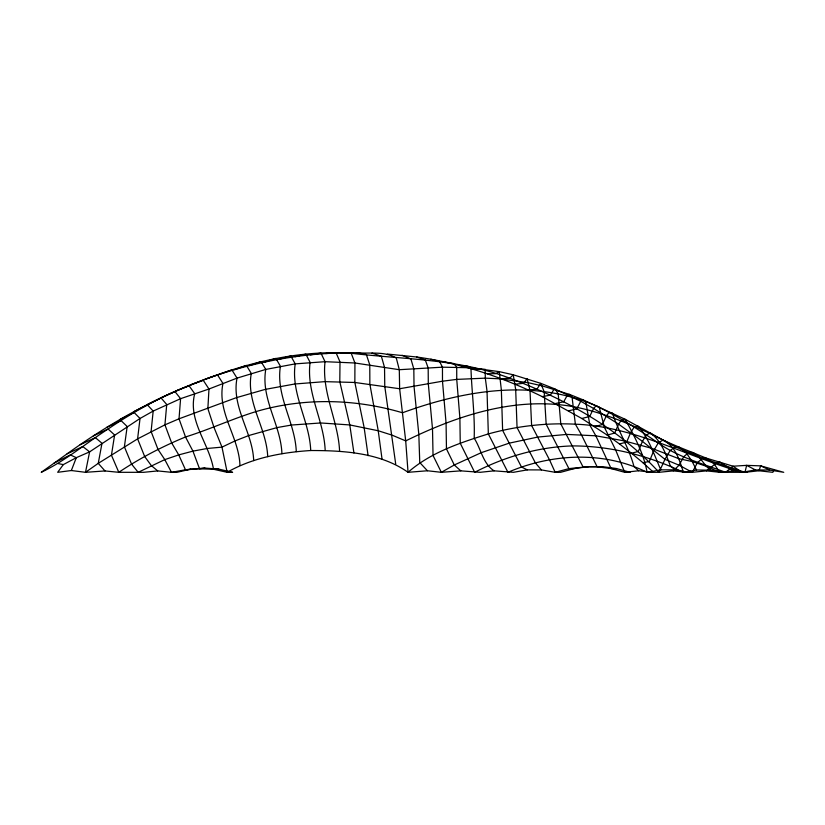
<?xml version="1.0" encoding="UTF-8"?>
<svg xmlns="http://www.w3.org/2000/svg" width="825" height="825" viewBox="0 0 825 825"><rect width="100%" height="100%" fill="white"/><g stroke="black" fill="none" stroke-linecap="round" stroke-linejoin="round"><path stroke-width="1.24" d="M686.812 472.312L673.2 470.879L658.979 472.312C618.894 428.361 564.939 398.867 509.706 378.201C459.061 358.7 404.302 359.587 351.213 353.255C295.298 349.604 240.24 364.372 189.049 385.76C160.432 396.825 133.444 411.747 108.106 429C85.8 443.407 65.319 460.835 41.25 472.312L67.114 453.822L82.83 446.562L89.605 451.863L85.501 472.312L98.258 463.351L137.6 438.879L164.928 424.844L179.025 418.801L236.115 397.753L265.083 389.421L294.711 383.996L324.73 381.645L354.853 382.47L399.64 388.74L442.489 381.202L456.741 379.397L485.317 378.149L499.589 378.799L527.948 382.656L541.942 385.791L569.446 394.381L582.893 399.764L625.319 419.358L675.118 446.727L702.518 458.236L744.975 472.312L746.635 465.362L760.671 465.857L783.75 472.312L769.632 470.044L755.411 469.93L742.005 472.312C686.482 456.38 634.281 426.319 575.376 424.194C546.078 422.668 516.605 426.123 488.338 433.919C460.103 442.757 430.588 452.471 408.045 472.312C380.346 452.677 343.685 450.522 310.726 450.522C281.933 452.378 252.429 457.793 227.153 472.312L213.51 469.26L199.547 468.817L185.481 469.786L171.487 472.312L157.699 470.92L143.653 472.312L118.8 472.312L105.002 470.951L85.501 472.312L71.342 470.528L57.668 472.312L63.319 464.619L76.312 457.679L89.605 451.863L140.023 418.481L153.182 411.067L180.582 398.681L208.972 389.018L237.023 378.118L265.763 369.425L295.206 363.877L325.04 361.69L354.925 362.99L399.3 369.703L442.458 367.177L470.951 367.785L499.249 371.642L513.253 374.787L540.808 383.357L554.317 388.688L580.728 401.29L593.598 408.437L618.595 424.153L642.428 441.375L664.95 459.339L679.068 465.197L692.288 472.312L706.417 470.869L720.112 472.312M744.975 472.312L758.969 470.766L760.671 465.857L769.632 470.044M71.342 470.528L76.312 457.679L70.311 454.905L54.12 463.062M774.118 469.858L772.808 472.312L758.969 470.766M673.2 470.879L679.068 465.197L683.863 456.586L688.803 452.502L692.505 452.471L705.891 458.009L733.054 466.207L742.005 472.312M706.417 470.869L716.729 462.815L719.534 461.783L733.312 470.91L747.481 472.312L719.648 472.312L706.025 466.177L692.165 461.515L678.934 458.71L651.936 448.377L624.35 440.89L595.836 435.806L566.816 434.414L537.838 437.054L509.159 443.169L481.264 452.677L454.286 464.991L441.344 472.312L427.412 470.766L408.045 472.312L405.704 440.89L399.64 388.74L399.3 369.703L396.309 358.081C384.368 350.831 369.827 354.018 356.565 352.688C341.127 352.605 325.689 353.327 310.334 354.832C279.593 358.04 249.243 364.619 219.852 374.179C165.01 392.174 113.891 420.224 67.114 453.822M133.949 411.582L147.438 404.931L153.182 411.067L151.099 431.516L158.029 449.45L164.794 459.618L171.487 472.312L176.963 472.312L190.822 469.147L204.909 468.064L218.883 469.147L232.619 472.312L227.153 472.312L221.987 447.129L214.005 427.412L207.869 408.612L208.972 389.018L203.311 380.387L190.678 384.811M120.223 419.306L134.083 412.479L140.023 418.481L137.6 438.879L144.664 456.514L151.326 465.578L157.699 470.92M106.693 427.412L120.976 420.533L127.184 426.515L124.389 446.789L131.546 464.093L138.188 472.312L164.794 459.618L178.736 454.895L192.937 451.131L207.364 448.46L221.987 447.129L235.238 440.828L248.944 435.476L277.21 427.546L291.627 425.019L320.75 422.967L349.779 424.937L378.232 430.753L392.123 435.167L405.704 440.89C457.287 415.491 515.553 396.175 573.633 406.715C601.662 412.118 628.196 423.235 653.905 435.373C666.332 442.014 679.387 447.336 692.505 452.471C700.879 456.101 703.56 465.321 710.82 470.219L725.123 472.312M147.861 404.26L161.071 397.959L166.722 404.487L164.928 424.844L171.652 442.922L178.736 454.895L185.481 469.786L190.822 469.147M93.359 435.889L108.106 429L114.613 434.992L111.437 455.194L118.8 472.312C139.734 458.267 162.205 446.562 185.512 436.972C209.344 429.536 231.98 418.987 255.853 411.634C303.538 397.526 354.946 398.692 402.497 412.768C465.713 389.658 535.734 378.19 599.228 407.21L604.426 427.381L615.605 449.852L624.742 472.312L630.217 472.312L616.523 468.569L602.539 466.651L588.39 466.651L568.92 468.631L555.173 472.312L541.406 469.92L527.33 469.868L513.428 472.312L494.103 470.838L480.119 472.312L460.804 470.848L441.344 472.312L433.043 455.483L432.506 428.887L428.299 383.697L428.175 367.94L425.277 359.937L416.532 356.978L387.286 354.049M80.159 444.706L95.37 437.642L101.991 443.262L98.258 463.351L105.002 470.951M161.968 397.341L174.941 391.566L180.582 398.681L179.025 418.801L185.512 436.972L192.937 451.131L199.547 468.817L204.909 468.064M176.241 390.854L189.049 385.76L194.71 393.649C187.708 421.09 209.189 443.324 213.51 469.26L218.883 469.147M234.64 369.621L246.376 365.403L251.295 373.405C245.891 402.734 266.619 427.824 267.713 456.679M219.852 374.179L231.877 369.889L237.023 378.118C231.309 407.261 252.667 431.939 253.688 460.597M249.562 365.588L261.051 361.567L265.763 369.425C260.669 399.001 280.799 424.566 281.933 453.688M205.208 379.252L217.542 374.942L222.956 383.45C216.923 412.541 239.033 436.93 239.962 465.527M264.608 362.072L275.87 358.39L280.418 366.238C275.643 396.103 295.133 422.204 296.288 451.626M279.768 359.112L290.812 355.926L295.206 363.877C290.782 394.041 309.54 420.76 310.726 450.522M542.19 396.608L581.811 418.492L607.221 435.115L614.687 433.043L618.595 424.153L621.782 419.574L625.319 419.358C634.27 436.198 643.727 453.276 647.099 472.312L652.575 472.312L638.622 470.766L624.742 472.312L611.129 468.59L597.135 466.806L582.997 466.826L560.773 423.813L558.247 394.278L555.782 389.709L554.317 388.688L550.45 395.144L542.19 396.608C502.652 377.108 460.267 363.01 416.532 356.978M588.39 466.651L574.324 468.569L560.639 472.312L555.173 472.312L549.563 459.958L531.609 425.473L529.99 390.235L527.113 378.716L523.442 383.326L514.996 384.223M607.221 435.115L619.503 443.984L626.701 442.025L630.651 432.589L634.167 427.072L637.962 425.958C649.028 438.467 654.132 454.833 660.815 469.858L674.819 469.827L688.844 472.312M594.639 426.608L602.333 424.545L606.22 416.078L609.087 412.438L612.398 413.005C618.296 431.403 629.052 447.728 633.971 466.527L638.622 470.766M581.811 418.492L589.689 416.501L593.598 408.437L596.114 405.817C617.853 416.398 638.344 429.309 658.237 442.984C678.449 457.318 702.704 463.66 725.587 472.312L733.054 466.207L746.635 465.362L755.411 469.93M619.503 443.984L631.465 453.203L638.323 451.481L642.428 441.375L646.305 434.94L650.42 432.981C661.031 440.56 665.827 453.874 670.271 465.651L674.819 469.827M295.01 356.689L305.848 354.162L310.097 362.35C306.085 392.855 323.947 420.255 325.184 450.388M568.786 410.778L576.799 408.922L580.728 401.29L582.893 399.764L585.802 402.064L589.947 425.36L595.836 435.806L611.129 468.59L616.523 468.569M555.565 403.477L563.712 401.796L567.631 394.68L569.446 394.381L572.127 397.712L575.376 424.194L581.347 434.6L597.135 466.806L602.539 466.651M631.465 453.203L642.953 462.712L649.357 461.484L653.874 450.398L658.237 442.984L662.784 440.168C675.242 445.438 679.676 460.422 683.378 472.312L692.288 472.312L697.403 462.712L702.518 458.236L705.891 458.009L713.873 463.433L719.648 472.312L733.312 470.91M660.815 469.858L647.099 472.312C603.807 450.78 551.678 453.502 507.952 472.312L488.338 433.919L487.028 391.174L485.317 378.149L485.141 369.301L473.272 369.332M710.82 470.219L696.506 469.982L683.378 472.312C649.11 455.761 610.758 445.902 572.529 445.912C538.395 446.913 504.89 456.658 474.653 472.312L460.247 443.231L459.896 418.223L456.741 379.397L456.72 367.104L453.709 363.516L445.036 362.041M310.334 354.832L320.946 353.121L325.04 361.69C321.523 392.535 338.25 420.688 339.601 451.213M528.66 390.184L537.023 388.977L540.808 383.357L544.18 391.782L546.171 424.236L568.92 468.631L574.324 468.569M325.71 353.543L336.084 352.822L340.003 361.897L339.797 381.655L349.779 424.937L353.925 452.977M501.198 378.757L509.706 378.201L513.253 374.787L515.687 389.575L517.048 427.525L535.373 462.887L541.406 469.92M487.286 373.787L495.846 373.642L499.249 371.642L501.353 389.895L502.621 430.351L521.482 467.032L527.33 469.868M341.127 352.832L351.213 353.255L354.925 362.99L354.853 382.47L364.103 427.371L368.094 455.658M459.185 365.413L467.827 366.269L470.951 367.785C471.622 391.256 475.014 414.635 474.179 438.199C481.068 448.841 482.852 463.671 494.103 470.838M356.565 352.688L366.31 354.42L369.775 364.897L369.858 384.068L378.232 430.753L382.058 459.267M58.049 463.557L63.319 464.619M430.815 359.226L439.529 361.412L442.458 367.177L442.489 381.202L446.077 423.194L446.459 448.893L454.286 464.991L460.804 470.848M371.982 353.11L381.346 356.194L384.532 367.424L384.77 386.378L395.711 464.093M402.064 355.276L410.912 358.937L413.82 368.971L414.026 386.347L418.822 434.363L419.76 462.536L427.412 470.766M642.953 462.712L653.503 472.312L658.979 472.312L664.95 459.339L670.075 450.656L675.118 446.727L679.119 447.119L686.225 452.812L692.165 461.515L696.506 469.982"/></g></svg>
